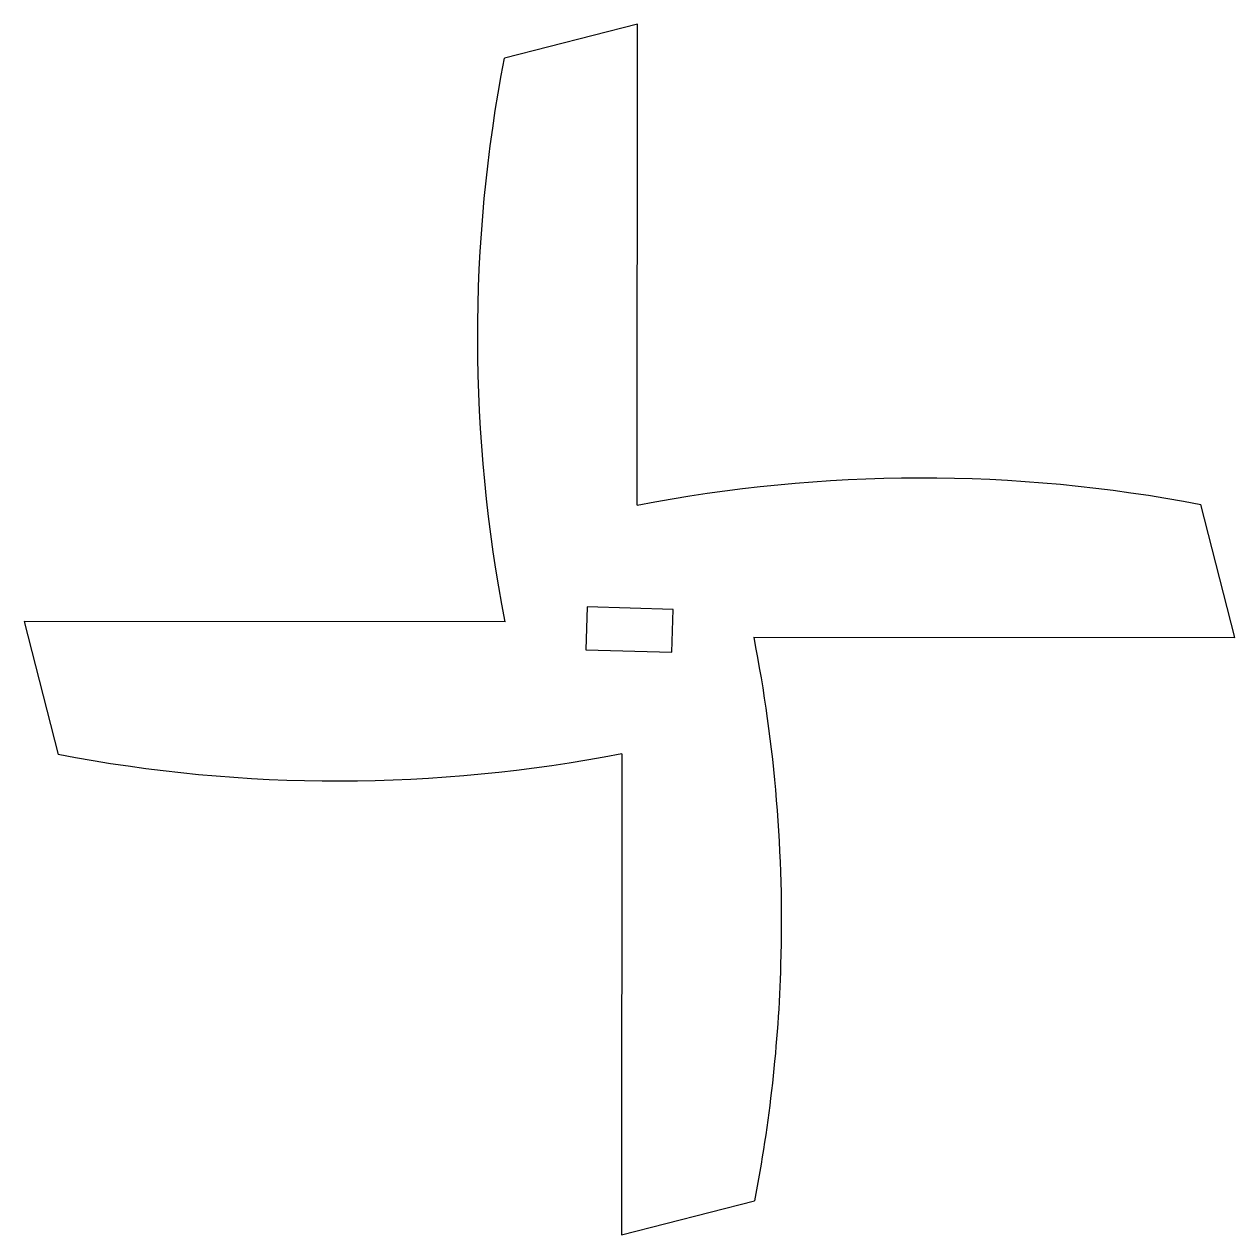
# Model space of a CAD drawing. Header units: millimetres. Extents: x 3655.9 to 3741.9, y 1347.1 to 1433.1.
import ezdxf

# ---------------------------------------------------------------- set-up
doc = ezdxf.new("R2010")
doc.units = ezdxf.units.MM

msp = doc.modelspace()

# ---------------------------------------------------------------- linework, layer by layer
at = {"color": 254, "true_color": 0xcad1ee, "extrusion": (5.66577e-35, 1.9251e-33, -1)}
for p, q in [((3699.449, 1433.095, 672.867), (3690.008, 1430.683, 672.867)), ((3699.447, 1398.905, 672.867), (3699.449, 1433.095, 672.867)), ((3741.907, 1389.523, 672.867), (3739.496, 1398.964, 672.867)), ((3695.885, 1391.693, 672.867), (3695.795, 1388.646, 672.867)), ((3701.989, 1391.513, 672.867), (3695.885, 1391.693, 672.867)), ((3701.899, 1388.467, 672.867), (3701.989, 1391.513, 672.867)), ((3655.877, 1390.637, 672.867), (3658.288, 1381.196, 672.867)), ((3690.067, 1390.635, 672.867), (3655.877, 1390.637, 672.867)), ((3707.717, 1389.524, 672.867), (3741.907, 1389.523, 672.867)), ((3695.795, 1388.646, 672.867), (3701.899, 1388.467, 672.867)), ((3698.337, 1381.255, 672.867), (3698.335, 1347.065, 672.867)), ((3698.335, 1347.065, 672.867), (3707.776, 1349.476, 672.867))]:
    msp.add_line(p, q, dxfattribs=at)
for centre, start, end in [((-3792.786, 1410.81, -672.867), 348.88846, 10.94408), ((-3719.622, 1296.186, -672.867), 78.88846, 100.94408), ((-3604.998, 1369.35, -672.867), 168.88846, 181.68579), ((-3678.162, 1483.974, -672.867), 258.88846, 280.94408), ((-3604.998, 1369.35, -672.867), 181.68579, 190.94408)]:
    msp.add_arc(centre, 104.682, start, end, dxfattribs=at)

doc.saveas('drawing.dxf')
